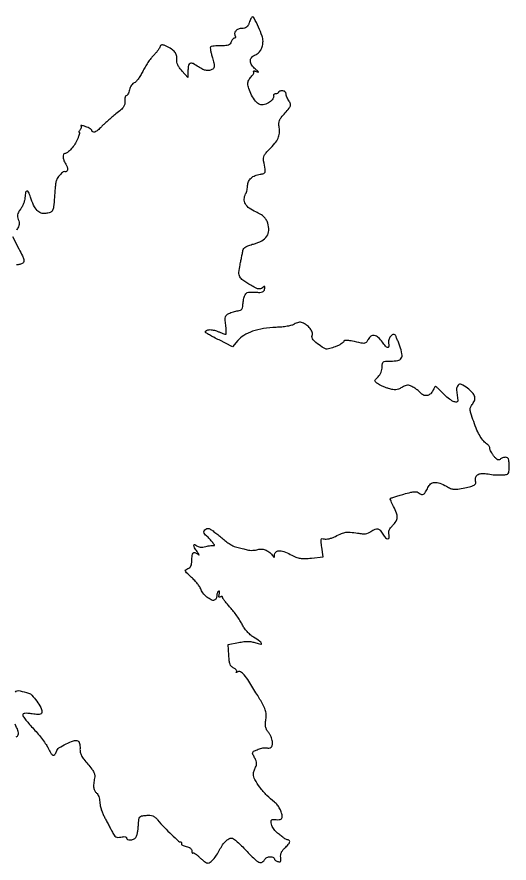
# Model space of a CAD drawing. Extents: x 0 to 512, y 0 to 454.
# Drawn here: x 256 to 512, y 14 to 454 of the extents above; entities that cross this region are included whole.
import ezdxf

# ---------------------------------------------------------------- set-up
doc = ezdxf.new("R2010")
doc.units = 0

msp = doc.modelspace()

# ---------------------------------------------------------------- linework, layer by layer
for points in [[(255.250027, 102.823478, -0.283316), (256.04738, 103.584485, -0.115196), (257.689693, 103.552517, -0.00876), (262, 102.376464, -0.138327), (263.810404, 101.244476, -0.026423), (266.28751, 98.207819, -0.026709), (268.431792, 94.920793, -0.131912), (269, 92.804528, -0.114355), (268.775733, 91.836773, -0.223067), (268.17128, 91.351555, -0.083474), (266.909428, 91.261939, -0.009056), (264, 91.594388, 0.012478), (261.62497, 91.849321, 0.048025), (260.142048, 91.828558, 0.100229), (259.303955, 91.560309, 0.271715), (259, 91.042277, 0.158484), (259.239337, 90.30616, 0.008997), (260.698588, 88.373399, 0.013052), (262.567139, 86.113075, 0.009154), (264.782429, 83.663446, -0.013817), (267.120945, 81.028581, -0.012903), (269.366053, 78.20895, -0.012999), (271.229274, 75.602611, -0.042204), (272.26625, 73.75, 0.026584), (273.621556, 71.140886, 0.167448), (274.745242, 70.181405, 0.342219), (275.71148, 70.464001, 0.08004), (276.523667, 72.074568, -0.171142), (277.881179, 73.87395, -0.031436), (281.543352, 75.983499, -0.031224), (285.435719, 77.616949, -0.177147), (287.646586, 77.582123, -0.171501), (288.155086, 77.148485, -0.059676), (288.540731, 76.250855, -0.048529), (288.77341, 75.038324, -0.032558), (288.812271, 73.626398, 0.057206), (288.962344, 71.673895, 0.066668), (289.554593, 69.911187, 0.049287), (290.749532, 67.987199, 0.016882), (292.836173, 65.448777, -0.01445), (294.937294, 62.917932, -0.052769), (296.041462, 61.151079, -0.083149), (296.482771, 59.656951, -0.085371), (296.407071, 58.114836, 0.026807), (295.935724, 55.297686, 0.061921), (295.960377, 53.155473, 0.086406), (296.467544, 51.558892, 0.115374), (297.455228, 50.40908, -0.106777), (298.052701, 49.736969, -0.043256), (298.563562, 48.615583, -0.04025), (298.922252, 47.270235, -0.040694), (299.059025, 45.889757, 0.046552), (299.235739, 44.2963, 0.021666), (299.744311, 42.277724, 0.021245), (300.465744, 40.189358, 0.027758), (301.309025, 38.353557, -0.000653), (302.285203, 36.500272, -0.000422), (303.410805, 34.352108, -0.000424), (304.507405, 32.250644, -0.000802), (305.387332, 30.554265, 0.020319), (306.550752, 28.510621, 0.111888), (307.437466, 27.616094, 0.150307), (308.489865, 27.326471, 0.046628), (310.137332, 27.530163, -0.027733), (311.332193, 27.723911, -0.065458), (312.232628, 27.701006, -0.112876), (312.791722, 27.477073, -0.246051), (313, 27.079455, 0.302022), (313.527981, 26.285108, 0.11), (314.92389, 26.033349, 0.08522), (316.600391, 26.39193, 0.124977), (317.813591, 27.275391, 0.099424), (318.243295, 28.072292, 0.020046), (318.65337, 29.637427, 0.020432), (318.988117, 31.527384, 0.017855), (319.186036, 33.525391, -0.011718), (319.465076, 36.744587, -0.135995), (319.930162, 37.90824, -0.185662), (320.877035, 38.492809, -0.025781), (323.206387, 38.807765, -0.033536), (325.202219, 38.839302, -0.08174), (326.635262, 38.527315, -0.084392), (327.865292, 37.780151, -0.037497), (329.206387, 36.428784, 0.013306), (332.656687, 32.598355, 0.011769), (336.446794, 28.792934, 0.005741), (340.045411, 25.424335, 0.187376), (341.137964, 25, -0.101517), (341.469521, 24.931982, -0.177878), (341.670695, 24.742015, -0.167245), (341.708105, 24.457083, -0.088404), (341.575248, 24.121754, 0.315879), (341.597495, 23.740903, 0.089482), (342.068388, 23.326196, 0.056231), (342.910849, 22.938595, 0.030376), (344.016231, 22.646754, -0.040492), (345.2828, 22.284829, -0.073882), (346.220859, 21.764089, -0.097304), (346.796214, 21.111433, -0.132908), (347, 20.358333, 0.031874), (347.039035, 19.746617, 0.085146), (347.166626, 19.33022, 0.212976), (347.354408, 19.177152, 0.268597), (347.567237, 19.233904, -0.323255), (347.951612, 19.29597, -0.029577), (348.839475, 18.782472, -0.029455), (349.92338, 17.97144, -0.018193), (351.101715, 16.90057, 0.019262), (352.328911, 15.790076, 0.023447), (353.562543, 14.852043, 0.022925), (354.652875, 14.172423, 0.128588), (355.312237, 14, 0.168344), (356.572089, 14.43655, 0.043916), (358.154955, 15.925691, 0.037723), (359.83173, 18.11901, 0.025018), (361.426772, 20.858393, -0.030006), (362.964931, 23.440542, -0.050148), (364.587459, 25.37687, -0.063364), (366.202774, 26.596129, -0.130741), (367.720921, 27, -0.165339), (368.62538, 26.69251, -0.013439), (370.596988, 25.090625, -0.016931), (372.883741, 22.989845, -0.012188), (375.295782, 20.5, 0.011503), (379.514648, 16.133093, 0.084168), (381.886395, 14.469445, 0.237597), (383.546309, 14.50728, 0.148596), (384.951728, 15.909803, -0.168078), (386.061787, 16.936399, -0.099185), (387.844751, 17.326853, -0.121218), (389.398844, 16.973785, -0.283807), (390, 16, 0.186334), (390.126494, 15.672356, 0.058201), (390.530397, 15.31979, 0.049075), (391.114469, 14.998205, 0.037379), (391.805606, 14.761086, 0.062523), (392.70766, 14.642334, 0.252498), (393.181286, 14.894138, 0.160333), (393.360329, 15.54225, 0.02433), (393.228343, 16.897557, -0.065923), (393.209644, 18.226243, -0.073582), (393.544307, 19.461954, -0.064482), (394.269741, 20.671703, -0.03693), (395.422738, 21.927416, 0.023156), (397.085335, 23.640976, 0.088244), (397.858398, 24.907638, 0.269529), (397.742461, 25.651529, 0.226152), (397.011431, 26, -0.096655), (396.514481, 26.096971, -0.027153), (395.795834, 26.435048, -0.026302), (395.008376, 26.914169, -0.024989), (394.261431, 27.481013, 0.004171), (393.46395, 28.140259, 0.002605), (392.519436, 28.899743, 0.002614), (391.580757, 29.638536, 0.00475), (390.804733, 30.231013, -0.064518), (390.108707, 30.907858, -0.033487), (389.419564, 31.907512, -0.032638), (388.839188, 33.046222, -0.042478), (388.469852, 34.156263, -0.025989), (388.176169, 35.731418, -0.233692), (388.395078, 36.377298, -0.197649), (389.070839, 36.658716, -0.018366), (390.915119, 36.598953, 0.026499), (392.462596, 36.573982, 0.111326), (393.35578, 36.810239, 0.178998), (393.831608, 37.335326, 0.095786), (394, 38.20626, 0.082496), (393.698671, 40.020151, 0.041194), (392.765122, 42.158812, 0.040711), (391.456845, 44.176295, 0.064099), (390, 45.635178, -0.035315), (386.019805, 49.187636, -0.031555), (382.415328, 53.394516, -0.031318), (379.744854, 57.446367, -0.130766), (379, 60.245703, -0.049379), (379.080389, 61.057717, -0.026666), (379.329883, 62.032069, -0.026297), (379.692904, 63.006622, -0.03729), (380.123007, 63.825359, 0.071468), (380.580198, 64.861484, 0.092466), (380.671813, 65.894518, 0.070049), (380.382405, 67.098912, 0.025395), (379.653527, 68.703111, -0.014527), (378.691123, 70.704644, -0.17836), (378.636009, 71.536767, -0.205528), (379.140196, 72.144821, -0.020104), (380.910176, 72.962794, -0.02029), (382.101522, 73.40054, -0.020265), (383.324918, 73.740476, -0.02059), (384.414513, 73.949267, -0.071595), (385.129657, 73.95299, 0.037431), (387.069122, 73.830808, 0.147705), (388.197436, 74.186277, 0.182121), (388.805114, 75.052016, 0.063013), (389, 76.592271, 0.062495), (388.851531, 77.775471, 0.032088), (388.389476, 79.199217, 0.031301), (387.717294, 80.625, 0.04087), (386.921622, 81.826771, -0.041527), (385.904105, 83.368, -0.074022), (385.380226, 84.791094, -0.064135), (385.253119, 86.441517, -0.02441), (385.484058, 88.742257, 0.046921), (385.633509, 91.453051, 0.075906), (385.197694, 93.716482, 0.043435), (383.919899, 96.513311, 0.006788), (380.854513, 101.757757, 0.006206), (376.658994, 108.525667, 0.035451), (374.141221, 111.919909, 0.082312), (372.328166, 113.439146, 0.27064), (370.82659, 113.446027, -0.016552), (370.347379, 113.189847, -0.13861), (370.108257, 113.145749, -0.544821), (370.057606, 113.243046, -0.054682), (370.244074, 113.500415, 0.244331), (370.349418, 113.90129, 0.10953), (370.11038, 114.408397, 0.071588), (369.550006, 114.950891, 0.041129), (368.744074, 115.438431, -0.082909), (367.586702, 116.277463, -0.104191), (366.873083, 117.389705, -0.063601), (366.460534, 119.106827, -0.01473), (366.224665, 122.075021), (365.949331, 127.59466), (371.224665, 128.690238, -0.018253), (373.987834, 129.159624, -0.037802), (376.171881, 129.282485, -0.043438), (378.145558, 129.072099, -0.033746), (380.233137, 128.515683, 0.023654), (382.879081, 127.752976, 0.609108), (383.260384, 128.196625, 0.147491), (382.405379, 129.260261, 0.009436), (379.035659, 131.477489, -0.041953), (377.369772, 132.735918, -0.029106), (375.706345, 134.411398, -0.028807), (374.225478, 136.296043, -0.037379), (373.108209, 138.186969, 0.026048), (372.007764, 140.149553, 0.013173), (370.431409, 142.506645, 0.013047), (368.671447, 144.861137, 0.018935), (366.98849, 146.835651, -0.010391), (365.460647, 148.567357, -0.014462), (364.171619, 150.183631, -0.010848), (363.179322, 151.565916, -0.151371), (363, 152.144668, 0.149665), (362.904943, 152.45512, 0.19161), (362.659977, 152.621962, 0.131997), (362.285877, 152.605794, 0.062056), (361.842476, 152.402645, -0.103561), (361.371325, 152.232161, -0.34291), (361.103404, 152.385523, -0.139079), (361.045998, 152.88764, -0.023311), (361.249218, 153.845008, 0.031261), (361.404205, 154.636899, 0.085703), (361.381374, 155.204304, 0.221554), (361.194238, 155.45187, 0.266299), (360.906741, 155.442363, 0.114806), (360.558826, 155.096676, 0.049539), (360.266355, 154.507847, 0.045483), (360.067137, 153.791092, 0.04508), (360, 153.047972, -0.06779), (359.89923, 152.308132, -0.062644), (359.603515, 151.600568, -0.066663), (359.166445, 151.030526, -0.104663), (358.650263, 150.696035, -0.221033), (357.094621, 150.803019, -0.048964), (354.835255, 152.353999, -0.04924), (352.75143, 154.490316, -0.092458), (351.6199, 156.610856, 0.075111), (351.10136, 157.668825, 0.018516), (349.938559, 159.221858, 0.018533), (348.458582, 160.920284, 0.017595), (346.831911, 162.535195, -0.005766), (344.264252, 164.966433, -0.09928), (343.611101, 165.914537, -0.34462), (343.779754, 166.552575, -0.073712), (344.855136, 167.142115, 0.076151), (345.874013, 167.707123, 0.109515), (346.531737, 168.497092, 0.086176), (346.889807, 169.637586, 0.033084), (347, 171.301109, -0.025767), (347.134657, 173.912367, -0.148723), (347.664792, 175.172128, -0.303911), (348.558137, 175.435899, -0.093795), (349.860267, 174.741324, 0.016177), (350.611238, 174.176672, 0.651881), (350.743326, 174.256395, 0.115099), (350.59688, 174.649251, 0.004237), (349.702276, 175.972506, -0.022215), (348.446105, 177.982685, -0.109136), (348.057231, 179.25468, -0.529704), (348.457346, 179.575483, -0.098894), (349.459041, 179.033993, 0.089961), (350.30134, 178.559207, 0.060865), (351.381463, 178.326427, 0.050207), (352.687669, 178.339023, 0.030621), (354.209041, 178.602047, -0.012979), (355.540267, 178.880864, -0.0151), (356.818787, 179.074491, -0.014174), (357.902992, 179.174256, -0.08246), (358.471938, 179.11652, 0.685732), (358.702759, 179.43025, 0.026791), (357.532256, 181.06485, 0.022977), (355.807388, 183.027713, 0.033128), (354.097225, 184.581951, -0.145125), (353.37705, 185.609907, -0.181641), (353.419218, 186.76534, -0.169248), (354.226479, 187.665283, -0.126751), (355.525637, 188, -0.138264), (356.333937, 187.772126, -0.014372), (358.003197, 186.682496, -0.016984), (359.946405, 185.2326, -0.01281), (361.983247, 183.514879, 0.01819), (364.11725, 181.754151, 0.018747), (366.352742, 180.171731, 0.018844), (368.386544, 178.950373, 0.072099), (369.766627, 178.432203, -0.00714), (371.009999, 178.141722, -0.004133), (372.496661, 177.758864, -0.004129), (373.981874, 177.350096, -0.006924), (375.222008, 176.979102, 0.046508), (376.472232, 176.710558, 0.028111), (377.985158, 176.615991, 0.028007), (379.511786, 176.692054, 0.043406), (380.806084, 176.944386, -0.071129), (383.023289, 177.25069, -0.082595), (385.120072, 176.891724, -0.079812), (387.042932, 175.857045, -0.06119), (388.75, 174.184547, 0.007882), (389.521368, 173.24834, 0.22355), (389.799996, 173.121901, 0.391433), (389.970369, 173.283854, 0.016134), (390, 174.201882, -0.202508), (390.642448, 175.72306, -0.186433), (392.210019, 176.391252, -0.095236), (394.789406, 175.986639, -0.034086), (398.213158, 174.483723, 0.020722), (401.136988, 173.105994, 0.057216), (403.318668, 172.467758, 0.053939), (405.66036, 172.321163, 0.016853), (409.172986, 172.599081), (415.220089, 173.283233), (414.564756, 178.223378, -0.006874), (414.206074, 181.245389, -0.098947), (414.305832, 182.316533, -0.324259), (414.800171, 182.695114, -0.083636), (415.855216, 182.545953, 0.099892), (416.876464, 182.435012, 0.034483), (418.349025, 182.672435, 0.03203), (420.00851, 183.172767, 0.028895), (421.650505, 183.895511, -0.018169), (424.883323, 185.402019, -0.064054), (427.087509, 186.016359, -0.061284), (429.425273, 186.066554, -0.015684), (433.18316, 185.566415, 0.019626), (435.606389, 185.263323, 0.050963), (437.363157, 185.292582, 0.066024), (438.793598, 185.658364, 0.057264), (440.155666, 186.396479, -0.038037), (442.283862, 187.657692, -0.172516), (443.693822, 187.8238, -0.168755), (444.910664, 187.063006, -0.036045), (446.351347, 184.982363, 0.055442), (447.72497, 183.154046, 0.213903), (449.005024, 182.621525, 0.390012), (449.701943, 183.298594, 0.091112), (449.478574, 185.067508, -0.104711), (449.380436, 186.058884, -0.076104), (449.668286, 187.132696, -0.060039), (450.351888, 188.289438, -0.032939), (451.437897, 189.528806, 0.053995), (453.221578, 191.745783, 0.130382), (453.859081, 193.733716, 0.106675), (453.484538, 196.03234, 0.029493), (451.940578, 199.372054, -0.01211), (451.181395, 200.874834, -0.018847), (450.608436, 202.208099, -0.013627), (450.219258, 203.305015, -0.281901), (450.297581, 203.630914, -0.116638), (450.652305, 203.849949, -0.002742), (452.524663, 204.461014, -0.005911), (454.742572, 205.142617, -0.00396), (457.294368, 205.872019, -0.008533), (460.844809, 206.791576, -0.042907), (462.871134, 207.09907, -0.084063), (464.19671, 206.962196, -0.129366), (465.187365, 206.384513, 0.128371), (466.359164, 205.698124, 0.211945), (467.475486, 205.859054, 0.118215), (468.581962, 206.989749, 0.031329), (469.748916, 209.25, -0.120592), (471.207638, 211.153064, -0.152318), (473.261394, 211.96023, -0.1082), (475.97283, 211.568725, -0.043548), (479.368053, 209.945349, 0.030491), (481.564571, 208.823833, 0.082548), (483.255976, 208.39843, 0.06042), (485.282341, 208.477536, 0.010993), (488.986228, 209.158028, 0.010733), (492.134168, 209.879001, 0.056408), (493.792493, 210.501889, 0.134702), (494.556802, 211.199485, 0.207656), (494.691777, 212.070646, -0.104315), (494.586136, 214.27443, -0.189542), (495.491651, 215.803654, -0.146687), (497.422434, 216.553065, -0.056748), (500.320809, 216.453231, 0.001541), (503.662922, 215.966146, 0.018484), (504.958738, 215.830005, 0.022986), (506.176153, 215.803522, 0.003052), (508.75, 215.881579, 0.030299), (510.738129, 216.075037, 0.202712), (511.562865, 216.589335, 0.14163), (511.928107, 217.649364, 0.012608), (512, 220.5, 0.014806), (511.929702, 222.873404, 0.080495), (511.65, 224.125, 0.169303), (511.095939, 224.761929, 0.130595), (510.2, 225, 0.051149), (509.432239, 224.921253, 0.038192), (508.61405, 224.6853, 0.039024), (507.869573, 224.339241, 0.068172), (507.32868, 223.92868, -0.163538), (506.708881, 223.62068, -0.153517), (506.010618, 223.738866, -0.083532), (505.176783, 224.3584, -0.024655), (504.12868, 225.563539, -0.021442), (503.313879, 226.696123, -0.023491), (502.6253, 227.861191, -0.023784), (502.135013, 228.904632, -0.098239), (502, 229.585169, 0.081251), (501.908012, 230.147508, 0.052415), (501.632812, 230.749115, 0.051237), (501.228199, 231.296953, 0.065878), (500.75, 231.70031, -0.070123), (498.790574, 233.381616, -0.0445), (497.00903, 235.811327, -0.034746), (495.308553, 239.123765, -0.017105), (493.592573, 243.539983, -0.005743), (492.090351, 247.999562, -0.064409), (491.747292, 249.834878, -0.131795), (492.028501, 251.181078, -0.049668), (493.0711, 252.817519, 0.090266), (494.128165, 254.816256, 0.158292), (494.114177, 256.669072, 0.112315), (492.940778, 258.603619, 0.033854), (490.371462, 260.922448, 0.056402), (487.189469, 262.890159, 0.350311), (485.448296, 262.477406, 0.185045), (484.718967, 260.104414, 0.021678), (485.344293, 254.5, -0.444961), (484.714768, 253.726035, -0.125088), (482.985759, 254.073357, -0.056216), (480.351824, 255.722635, -0.035936), (477.690849, 258.169921, 0.007893), (476.208255, 259.695374, 0.013283), (474.910926, 260.92176, 0.006949), (473.815077, 261.87677, 0.413042), (473.576304, 261.857516, 0.044191), (473.401624, 261.612114, 0.003797), (473.016744, 260.944083, 0.00499), (472.570901, 260.137807, 0.003849), (472.100271, 259.25, -0.1072), (470.857247, 257.754081, -0.139189), (469.214339, 257.083962, -0.13986), (467.470382, 257.378356, -0.108656), (465.945277, 258.565937, 0.042716), (465.254561, 259.266804, 0.017969), (464.217656, 260.090628, 0.017623), (463.039693, 260.896868, 0.021931), (461.888999, 261.557401, 0.030547), (460.257967, 262.278303, 0.100599), (459.101406, 262.458516, 0.094195), (457.924137, 262.178163, 0.024856), (456.192077, 261.295453, -0.034121), (454.477228, 260.461139, -0.077302), (453.076301, 260.132685, -0.068975), (451.544277, 260.227384, -0.022911), (449.356711, 260.774981, -0.016619), (447.727356, 261.322774, -0.014291), (446.052671, 262.003627, -0.014522), (444.567852, 262.709497, -0.039661), (443.578644, 263.318836, -0.026818), (442.470894, 264.223819, -0.231063), (442.241833, 264.800623, -0.16601), (442.520755, 265.450972, -0.012807), (443.847844, 266.847844, 0.055298), (444.700811, 267.913672, 0.042211), (445.391307, 269.239795, 0.042324), (445.847409, 270.65833, 0.056684), (446, 272, -0.035613), (446.128066, 273.79572, -0.209904), (446.614796, 274.578671, -0.13817), (447.652399, 274.929677, -0.0129), (450.377555, 275, 0.044448), (454.162408, 275.337127, 0.214794), (455.900582, 276.528407, 0.189518), (456.284628, 278.736426, 0.034067), (455.147736, 282.836462, 0.006598), (454.403788, 284.863213, 0.008896), (453.674125, 286.6754, 0.006448), (453.020273, 288.165616, 0.09), (452.687745, 288.645589, 0.317107), (451.615393, 288.83104, 0.115962), (450.345446, 287.817041, 0.086445), (449.396335, 286.053137, 0.128211), (449.280915, 284.310819, -0.059322), (449.403816, 282.567399, -0.45215), (448.836243, 282.114599, -0.173947), (447.762212, 282.730031, -0.021812), (446.086471, 284.878563, 0.054207), (443.954807, 287.274553, 0.135462), (441.880262, 288.318247, 0.202213), (440.098854, 287.95304, 0.13634), (438.746214, 286.342346, -0.041826), (438.048757, 285.098761, -0.125082), (437.32584, 284.455457, -0.129945), (436.401084, 284.248782, -0.046768), (435.053485, 284.427749, 0.005881), (430.516867, 285.41243, 0.028857), (427.92289, 285.789298, 0.059574), (426.45361, 285.741634, 0.370523), (426, 285.21355, -0.232146), (425.752999, 284.710226, -0.026598), (424.68403, 283.970732, -0.027709), (423.236295, 283.186206, -0.0191), (421.520102, 282.454527, -0.012171), (418.829905, 281.501489, -0.074849), (417.384266, 281.258232, -0.113392), (416.210997, 281.506503, -0.044501), (414.770102, 282.337814, -0.008772), (411.551458, 284.68348, -0.054688), (410.070263, 286.081699, -0.124175), (409.510861, 287.216895, -0.145304), (409.60391, 288.41019, 0.18745), (409.597223, 290.005449, 0.071408), (408.478542, 291.971258, 0.064015), (406.648735, 293.79232, 0.074611), (404.505177, 294.980668, 0.074109), (403.531123, 295.187574, 0.057406), (402.446836, 295.129699, 0.053827), (401.335117, 294.815353, 0.049271), (400.280288, 294.264082, -0.078758), (398.924487, 293.65398, -0.021978), (396.647322, 293.140677, -0.020475), (393.858445, 292.756722, -0.015503), (390.775111, 292.556437, 0.03062), (384.242321, 291.933395, 0.04395), (378.603568, 290.52868, 0.051223), (374.060067, 288.420976, 0.08347), (370.826113, 285.678987), (368.152227, 282.510765), (361.13412, 286.005382, -0.006556), (358.439979, 287.39129, -0.010223), (356.160543, 288.662341, -0.004768), (354.279839, 289.786248, -0.237479), (354.058007, 290.143011, -0.30919), (354.533587, 290.993705, -0.10332), (355.986045, 291.372927, -0.066554), (358.115302, 291.194863, -0.044888), (360.443377, 290.459212, 0.006221), (361.8292, 289.900328, 0.008258), (363.104028, 289.428644, 0.006152), (364.177881, 289.066142, 0.078474), (364.596712, 289, 0.392894), (364.828802, 289.215664, 0.017253), (364.87549, 290.417347, 0.021404), (364.815539, 291.974853, 0.012653), (364.617601, 293.82501, -0.01311), (364.318735, 296.642867, -0.086489), (364.450013, 298.048845, -0.147765), (365.025254, 298.968291, -0.06351), (366.23877, 299.783411, -0.027129), (367.285747, 300.238937, -0.016335), (368.570139, 300.669525, -0.016339), (369.878735, 301.015021, -0.027342), (371, 301.208401, 0.051194), (372.218316, 301.478811, 0.129081), (372.973636, 301.970928, 0.129762), (373.387483, 302.768738, 0.051993), (373.531633, 304, -0.024882), (373.601967, 305.125577, -0.015077), (373.791317, 306.44713, -0.015091), (374.059157, 307.750726, -0.025582), (374.371244, 308.820018, -0.068937), (375.003148, 310.055481, -0.15212), (375.832639, 310.697172, -0.089922), (377.179645, 310.938318, -0.014802), (379.832438, 310.853887, 0.013821), (382.381388, 310.767757, 0.080933), (383.701425, 310.974526, 0.161253), (384.440761, 311.521147, 0.106436), (384.858167, 312.502037, 0.0161), (385.028445, 313.570382, 0.30971), (384.88248, 313.854333, 0.289957), (384.553779, 313.831568, 0.014787), (383.672043, 313.142783, -0.105164), (382.655942, 312.609694, -0.123173), (381.570452, 312.578754, -0.065642), (380.104807, 313.109961, -0.012821), (377.641558, 314.469909, -0.018008), (373.510872, 317.094893, -0.122437), (371.920107, 318.89036, -0.143878), (371.48514, 321.086107, -0.028092), (372.079661, 325.117967, 0.00071), (372.530515, 327.329057, 0.000729), (372.971126, 329.522147, 0.000705), (373.347917, 331.425847, 0.003084), (373.562179, 332.553172, -0.122104), (374.032836, 333.594054, -0.08861), (374.987391, 334.44209, -0.056332), (376.573825, 335.183283, -0.018411), (379.053639, 335.917109, 0.058472), (383.349176, 337.571846, 0.121701), (386.01404, 339.941003, 0.14196), (387.031057, 343.011739, 0.092492), (386.48158, 346.731255, 0.045671), (385.606468, 348.678287, 0.076183), (384.498841, 350.088622, 0.062483), (382.861768, 351.277646, 0.02194), (380.252853, 352.568575, -0.053154), (376.887215, 354.503785, -0.108065), (374.867931, 356.771712, -0.137739), (374.256553, 359.287272, -0.114511), (374.975798, 361.954778, 0.041378), (375.368562, 362.861705, 0.023361), (375.699141, 364.014515, 0.023184), (375.925581, 365.216594, 0.034972), (376, 366.279271, -0.109665), (376.471293, 368.402215, -0.099811), (377.805534, 370.20975, -0.088948), (379.886952, 371.510428, -0.067686), (382.5, 372.166336, 0.049688), (384.379162, 372.566985, 0.256132), (385.086502, 373.311262, 0.108031), (385.149216, 374.760442, 0.006376), (384.336199, 379.111391, -0.073965), (384.263586, 380.567715, -0.089229), (384.636074, 381.883715, -0.064042), (385.564436, 383.295373, -0.021157), (387.262836, 385.111391, 0.02495), (390.218597, 388.320271, 0.067103), (391.864424, 390.942684, 0.085153), (392.539615, 393.516322, 0.061146), (392.433996, 396.492938, -0.041629), (392.27707, 398.598325, -0.09287), (392.585533, 400.16818, -0.071533), (393.502906, 401.76281, -0.017461), (395.460942, 404.088447, 0.010082), (397.613897, 406.570329, 0.092957), (398.304866, 407.80851, 0.176517), (398.27746, 408.870132, 0.059011), (397.530804, 410.259484, -0.029552), (396.944883, 411.211029, -0.026294), (396.449674, 412.262206, -0.027211), (396.105529, 413.256298, -0.06983), (396, 414.008221, 0.120543), (395.85011, 414.620917, 0.107288), (395.430145, 415.126028, 0.094252), (394.786087, 415.457634, 0.072005), (394, 415.571429, 0.037431), (393.234084, 415.514011, 0.056229), (392.5875, 415.340625, 0.073811), (392.145709, 415.086681, 0.229337), (392, 414.785714, -0.180582), (391.888039, 414.485822, -0.091483), (391.568594, 414.230804, -0.071451), (391.093313, 414.058067, -0.05153), (390.531385, 414, 0.089676), (390.004493, 413.904735, 0.132093), (389.623933, 413.632812, 0.143874), (389.45106, 413.22612, 0.114453), (389.504499, 412.75, -0.178239), (389.496523, 412.140603, -0.057313), (389.071957, 411.325807, -0.048802), (388.349258, 410.454411, -0.038058), (387.411716, 409.657002, -0.093246), (384.735061, 408.387819, -0.158949), (382.287499, 408.531029, -0.131675), (380.074131, 410.163715, -0.055698), (378.091045, 413.311925, -0.022361), (376.567342, 416.855159, -0.086025), (376.116686, 419.20119, -0.125899), (376.55896, 421.070492, -0.075793), (377.916667, 422.916667, 0.03489), (378.601988, 423.704942, 0.05167), (379.074479, 424.48847, 0.06576), (379.286552, 425.154957, 0.23105), (379.166667, 425.575996, -0.271123), (379.12435, 425.782616, -0.306792), (379.283333, 425.902958, -0.073161), (379.771525, 425.857189, -0.02121), (380.5, 425.646171, 0.018046), (381.474438, 425.357212, 0.611297), (381.600237, 425.499028, 0.129689), (381.334165, 425.86419, 0.004879), (380, 426.928612, -0.076805), (378.146758, 428.902687, -0.13591), (377.42737, 431.000438, -0.175694), (377.961054, 432.804402, -0.143983), (379.572123, 434.027421, 0.087205), (381.407225, 435.12069, 0.08085), (382.816294, 436.799768, 0.07471), (383.699921, 438.963601, 0.059709), (384, 441.467502, 0.090066), (383.537896, 444.012062, 0.014715), (381.630862, 448.668354, 0.008708), (379.444641, 453.366125, 0.286963), (378.431135, 454, 0.258177), (378.17051, 453.855815, 0.01879), (377.745963, 453.11875, 0.022511), (377.2897, 452.14957, 0.014889), (376.850155, 451, -0.038708), (376.192282, 449.497905, -0.104765), (375.447561, 448.611855, -0.114684), (374.451451, 448.149329, -0.05163), (373.009164, 448, 0.095445), (371.192669, 447.65006, 0.122861), (369.818689, 446.658494, 0.150158), (369.238885, 445.298843, 0.166147), (369.555773, 443.909758, -0.085732), (369.69558, 443.562279, -0.164574), (369.661579, 443.267241, -0.179953), (369.4605, 443.070798, -0.104792), (369.126405, 443, 0.163132), (368.700669, 442.8573, 0.06038), (368.239601, 442.4125, 0.051707), (367.816116, 441.765303, 0.042216), (367.5, 441, -0.101542), (366.938524, 439.995561, -0.126676), (366.063347, 439.388208, -0.072627), (364.622478, 439.081607, -0.016167), (362.099279, 439, 0.01144), (360.230913, 438.957246, 0.015865), (358.560914, 438.827585, 0.012343), (357.19907, 438.644137, 0.157999), (356.746387, 438.413054, 0.225502), (356.582812, 437.953287, 0.014715), (356.772755, 436.513855, 0.01909), (357.12789, 434.751063, 0.012925), (357.660374, 432.771917, -0.010163), (358.411589, 430.040017, -0.054844), (358.623794, 428.517023, -0.115694), (358.427554, 427.556347, -0.144475), (357.830654, 426.874176, -0.083098), (356.236445, 426.201685, -0.09674), (354.595394, 426.135198, -0.075698), (352.747215, 426.713991, -0.0326), (350.5, 428, 0.025866), (347.625853, 429.696524, 0.199598), (346.101937, 429.830204, 0.274772), (345.231191, 428.853225, 0.045993), (344.970687, 426.25), (344.941373, 422.5), (341.912112, 425.831332, -0.02757), (340.559054, 427.494936, -0.050536), (339.68147, 429.004114, -0.061603), (339.236681, 430.428533, -0.073817), (339.191426, 431.831332, 0.093855), (339.042165, 433.899534, 0.103338), (338.142384, 435.692356, 0.081463), (336.394518, 437.279156, 0.038141), (333.702569, 438.743924, 0.018028), (332.126625, 439.384417, 0.124556), (331.303001, 439.468835, 0.20761), (330.753572, 439.128111, 0.064046), (330.295078, 438.243924, -0.05821), (329.866007, 437.39239, -0.017796), (329.028559, 436.215926, -0.01755), (327.989282, 434.954937, -0.018341), (326.878722, 433.789015, 0.037175), (325.625811, 432.370385, 0.015153), (324.13168, 430.272293, 0.014895), (322.655388, 427.910929, 0.018405), (321.429331, 425.62411, -0.021092), (320.276874, 423.502027, -0.026109), (319.022369, 421.636059, -0.025995), (317.834507, 420.214516, -0.142696), (316.985516, 419.706463, 0.122466), (316.247745, 419.3039, 0.056663), (315.527249, 418.473037, 0.050559), (314.921935, 417.365382, 0.045758), (314.526657, 416.121369, -0.028369), (314.192038, 414.925926, -0.040585), (313.752553, 413.916902, -0.046685), (313.279946, 413.203675, -0.226848), (312.854122, 413, 0.263491), (312.499275, 412.79905, 0.075414), (312.250026, 412.192187, 0.054715), (312.134001, 411.303658, 0.033784), (312.183578, 410.25, -0.083652), (312.100025, 408.655625, -0.097896), (311.490874, 407.27095, -0.059237), (310.133356, 405.747752, -0.013769), (307.5, 403.543285, 0.007866), (305.395909, 401.823716, 0.00651), (303.208173, 399.928328, 0.006581), (301.247347, 398.137555, 0.01751), (299.910801, 396.793285, -0.033865), (298.097432, 395.084915, -0.080246), (296.499635, 394.153586, -0.197815), (295.473544, 394.177189, -0.297653), (295, 394.902175, 0.219764), (294.807329, 395.319363, 0.035366), (294.06705, 395.864564, 0.033472), (293.040432, 396.421641, 0.02371), (291.823998, 396.91151, 0.011349), (290.64732, 397.291978, 0.029126), (289.776974, 397.497415, 0.086272), (289.361878, 397.498014, 0.608135), (289.315322, 397.351344, -0.169951), (289.486645, 396.995512, -0.082854), (289.459452, 396.48583, -0.067161), (289.245555, 395.90483, -0.051508), (288.868879, 395.342009, 0.026645), (288.485409, 394.826372, 0.061091), (288.269065, 394.394215, 0.134747), (288.248471, 394.117272, 0.358566), (288.390975, 394, -0.454444), (288.559165, 393.807348, -0.025774), (288.393451, 392.931127, -0.025324), (288.044287, 391.757154, -0.014014), (287.506487, 390.361282, -0.04572), (286.142043, 387.785596, -0.039234), (284.268161, 385.35591, -0.039509), (282.322519, 383.519838, -0.171002), (280.84699, 383, 0.338777), (280.165698, 382.478539, 0.090777), (280.044785, 381.028097, 0.065939), (280.48189, 379.157665, 0.067631), (281.388757, 377.483021, -0.085872), (282.116732, 376.013877, -0.094893), (282.274133, 374.437287, -0.193014), (281.821024, 373.547598, -0.329166), (281.028862, 373.482162, 0.317666), (280.056034, 373.422166, 0.040152), (278.438033, 371.893476, 0.04275), (276.961375, 369.943197, 0.092598), (276.270075, 368.202025, 0.021163), (276.116009, 367.189181, 0.003209), (275.90704, 365.151911, 0.003591), (275.692946, 362.742211, 0.003101), (275.501993, 360.208735, -0.008854), (275.071185, 355.254254, -0.097726), (274.486948, 353.360717, -0.185366), (273.340121, 352.374756, -0.049494), (270.962236, 351.78115, -0.123703), (268.547841, 352.024438, -0.119018), (266.495152, 353.379596, -0.079759), (264.707369, 356.042839, -0.029594), (263.058214, 360.259209, 0.022131), (262.048796, 362.957947, 0.324903), (261.227735, 363.450485, 0.340999), (260.542549, 362.818253, 0.023067), (260.197351, 360.006925, -0.048174), (259.951097, 358.592072, -0.026854), (259.396574, 356.931501, -0.026556), (258.64877, 355.297016, -0.038632), (257.807833, 353.953951, 0.025665), (256.740373, 352.343416, 0.083392), (256.281543, 351.151981, 0.103968), (256.288278, 350.027349, 0.053638), (256.733349, 348.685889, -0.056801), (257.172322, 347.334347, -0.094654), (257.186419, 346.141584, -0.073563), (256.745439, 344.827579, -0.023452), (255.722103, 343.030072)], [(253.635473, 339.734466), (257.067736, 333.341149, -0.007417), (258.918315, 329.767863, -0.051549), (259.61119, 327.927186, -0.13399), (259.600592, 326.79764, -0.183615), (259, 325.989229, -0.041026), (258.303745, 325.620849, -0.026715), (257.449159, 325.307717, -0.026853), (256.576505, 325.090359, -0.045347), (255.826923, 325.015313, -0.165462)], [(255.627854, 79.731996, 0.313482), (256.701336, 80.694538, 0.149983), (256.557404, 82.889755, 0.037221), (255.012796, 86.191022, -0.020203)]]:
    msp.add_lwpolyline(points, format="xyb")

doc.saveas('drawing.dxf')
